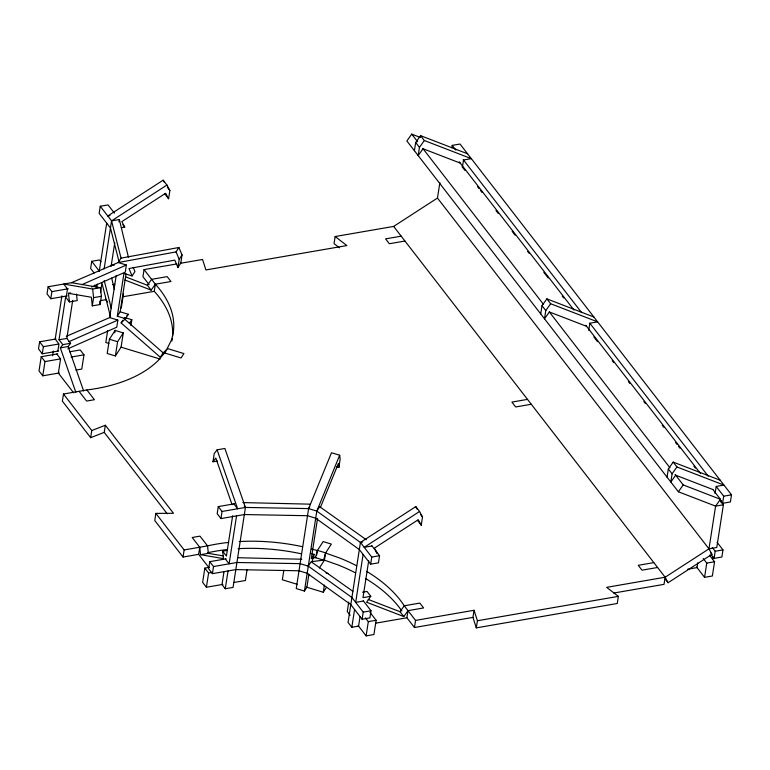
<?xml version="1.0" encoding="UTF-8"?>
<svg xmlns="http://www.w3.org/2000/svg" width="770" height="770" viewBox="0 0 770 770"><rect width="100%" height="100%" fill="white"/><g stroke="black" fill="none" stroke-linecap="round" stroke-linejoin="round"><path stroke-width="1.16" d="M55.979 338.973L39.607 341.803L38.5 348.925L42.273 353.796L58.655 350.966M133.162 267.315L134.952 271.56L132.103 275.958L128.965 268.538L174.79 260.125L177.928 267.536L180.777 263.138L182.047 254.918L178.91 247.497L176.06 251.906L118.195 262.531L71.523 282.696L48.125 286.748L47.028 293.861L50.791 298.741L67.173 295.901M57.76 353.844L41.214 356.703L39.01 370.947L42.783 375.818L59.329 372.959M42.273 353.796L43.37 346.673L39.607 341.803M50.791 298.741L51.898 291.618L48.125 286.748M42.783 375.818L44.987 361.573L41.214 356.703M52.63 355.721L53.361 350.976M61.898 295.844L55.199 339.108L58.972 343.978L57.865 351.101M72.698 300.435L66.817 338.415L70.59 343.285L62.793 344.633L59.02 339.762L65.633 297.037L69.406 301.907L77.202 300.56L76.509 294.111M66.393 296.036L67.5 288.914L63.727 284.043L92.65 289.039L100.447 287.691L101.38 296.296L100.1 304.516L92.304 305.863L91.37 297.258L68.472 293.312L69.406 301.907M56.816 354.007L60.58 358.878L58.376 373.123L73.622 392.815M176.811 263.927L144.057 269.587L155.367 284.207A138.735 78.386 8.8 0 1 171.248 340.427L167.254 348.502L183.905 353.574L181.056 357.973L164.405 352.901L158.341 360.35A138.735 78.386 8.8 0 1 86.875 389.967L63.477 394.019L62.37 401.141L90.658 437.678L104.229 432.374L105.336 425.252L91.755 430.555L90.658 437.678M100.937 261.79L99.523 259.962L91.726 261.309L90.629 268.432L94.161 273.003M114.412 213.126L108.05 204.907L100.254 206.254L99.147 213.377L110.457 227.987L119.052 261.762M69.579 351.803L80.215 349.955L83.988 354.835L81.774 369.071L75.874 370.101M92.304 305.863L93.574 297.644L92.65 289.039M96.693 287.672L97.251 284.111M99.272 271.059L106.693 223.117M100.466 292.542L101.938 283.052L110.534 316.817M104.123 268.913L111.563 220.874L100.254 206.254M111.082 266.458L114.759 242.714M118.994 221.895L119.36 219.517L111.563 220.874L121.044 258.133L118.195 262.531L126.376 265.024L125.279 272.147L91.582 287.017M107.646 330.648L105.817 342.515L108.849 343.439M66.258 336.346L109.667 317.596L116.183 275.496M115.231 330.234L109.407 339.233L107.203 353.469L115.385 355.961L121.208 346.962M114.74 332.804L115.105 330.436L123.287 332.919L121.082 347.164L160.141 359.061M117.309 316.191L120.159 311.792L128.34 314.285L125.491 318.684L117.309 316.191L123.922 273.466L132.103 275.958M109.667 317.596L117.849 320.079L116.751 327.202L67.847 348.791M120.159 311.792L126.039 273.812M121.275 308.077L123.479 293.842M115.385 355.961L117.589 341.716L123.287 332.919M130.91 325.662L131.834 319.723L124.673 317.548M144.057 269.587L142.951 276.709L149.12 284.679M172.509 336.577A138.735 78.386 8.8 0 0 154.26 291.329L155.367 284.207L170.969 281.512L167.196 276.632L151.594 279.337L147.388 285.256L151.161 290.126L155.367 284.207M164.828 193.876L168.591 198.756L169.872 190.527L166.926 185.041L163.153 180.17L107.79 215.995L110.023 215.61M177.928 267.536L179.198 259.317L182.047 254.918M105.336 425.252L173.481 513.301L155.858 513.388L154.76 520.51L183.039 557.047L198.641 554.352L208.795 567.48M183.039 557.047L184.136 549.934L155.858 513.388M198.641 554.352L199.738 547.229L192.202 537.489L199.998 536.141L207.544 545.882L208.343 553.332L223.233 555.901M217.429 461.009L212.972 461.779L214.243 453.559L217.082 449.824L224.879 448.477L245.447 507.43L233.069 587.414L225.263 588.761L222.001 584.546L224.022 571.484M209.517 567.317L204.839 568.125L202.635 582.37L206.399 587.24L222.944 584.382M226.139 558.827L209.758 561.667L208.651 568.789L212.424 573.66L235.822 569.607L299.001 570.772L307.182 573.265L350.812 604.623L362.121 619.244L369.918 617.887L371.025 610.774L363.248 600.725M234.658 503.772L218.276 506.602L217.178 513.725L220.952 518.595L244.35 514.553L307.528 515.717L315.71 518.21L359.33 549.559L370.639 564.179L378.445 562.832L379.543 555.709L371.766 545.66M206.399 587.24L208.603 572.996L204.839 568.125M212.424 573.66L213.531 566.537L209.758 561.667M220.952 518.595L222.049 511.472L218.276 506.602M232.656 515.707L226.409 556.056L222.636 551.185L227.102 550.415M225.263 588.761L228.026 570.955M236.544 515.9L229.123 563.842L225.35 558.962M247.055 569.81L245.399 580.493L233.58 582.543M439.863 182.615L437.476 198.044L393.643 226.419L335.142 236.534L334.045 243.657L339.454 247.825M283.822 570.291L282.349 579.781L297.124 584.286M336.827 466.803L338.877 467.428L340.147 459.209L339.676 455.234L331.495 452.75L308.626 508.595L296.248 588.578L304.429 591.071L306.893 587.26L308.914 574.208M304.429 591.071L316.807 511.088L339.676 455.234M317.548 518.422L311.301 558.779L314.15 554.371L311.08 553.438M316.634 555.295L317.365 550.55L323.159 541.589L331.341 544.082L325.546 553.033L324.44 560.156L338.521 565.113A138.735 78.386 8.8 0 1 355.288 572.764M306.21 587.048L323.256 592.246L324.363 585.123M414.414 150.708L415.685 142.488L420.545 135.645L467.544 153.779M348.733 602.015L347.26 611.515L350.167 615.259M420.545 135.645L424.308 140.515L419.458 147.359L418.187 155.588L423.038 148.745L460.258 163.096M417.465 520.327L421.238 525.198L422.509 516.978L419.563 511.482L415.79 506.612L360.437 542.446L348.05 622.429L351.823 627.3L358.579 626.125L360.042 616.635M351.823 627.3L354.575 609.494M363.103 554.438L355.682 602.371L363.478 601.024M368.686 560.858L362.988 597.645L370.784 596.298L367.011 591.427L362.555 592.197M362.121 619.244L363.219 612.121L351.909 597.501L308.289 566.143L300.108 563.65L236.929 562.485L213.531 566.537M370.639 564.179L371.746 557.057L360.437 542.446L316.807 511.088L308.626 508.595L245.447 507.43L222.049 511.472M369.956 612.314L376.126 620.283L373.922 634.528L366.116 635.876L368.32 621.631L365.423 617.887M451.836 147.753L452.202 145.376L460.008 144.028L731.5 494.831L730.393 501.953L722.597 503.301L719.652 499.499M462.414 167.119L463.521 159.996L471.317 158.649L424.308 140.515M366.693 571.388A138.735 78.386 8.8 0 1 404.24 605.778L415.55 620.399L474.05 610.273L472.944 617.396L414.443 627.512L406.906 617.771L408.004 610.649L423.606 607.953L419.833 603.083L404.24 605.778L400.034 611.707L403.807 616.577L408.004 610.649M414.443 627.512L415.55 620.399M719.709 500.019L723.386 504.774L716.774 547.499L708.978 548.856L665.136 577.221L606.644 587.346L618.358 596.365L617.261 603.488L476.303 627.868L477.41 620.745L474.05 610.273M540.732 313.929L542.003 305.709L546.864 298.866L593.863 316.999M546.864 298.866L550.637 303.746L545.776 310.579L544.505 318.809L549.356 311.966L586.576 326.316M588.732 330.34L589.839 323.217L597.635 321.87L550.637 303.746M667.051 477.159L668.331 468.93L673.182 462.096L720.191 480.22M673.182 462.096L676.955 466.967L672.095 473.81L670.824 482.03L675.675 475.186L712.904 489.537M393.643 226.419L665.136 577.221L664.038 584.343L613.729 593.044M697.755 562.841L697.023 567.596L687.754 569.194M715.06 493.56L716.158 486.438L723.954 485.09L676.955 466.967M709.488 555.189L714.57 561.744L712.365 575.989L704.56 577.336L706.764 563.091L703.231 558.529M665.136 578.915L668.081 582.717L711.923 554.342L708.978 548.856L715.59 506.131L720.441 499.287L713.087 489.778M712.491 559.135L712.866 556.768M721.23 502.733L721.586 500.394M717.091 542.292L722.972 549.896L721.875 557.018L714.079 558.365L715.176 551.243L712.231 547.441M722.597 503.301L723.704 496.188L716.341 486.678M314.15 554.371L312.091 561.619L323.583 560.127L325.652 552.879L317.461 550.386L315.402 557.634L311.956 558.086M320.301 507.68L338.405 463.463L338.877 467.428M160.324 357.251L163.173 352.853L167.542 348.589L164.693 352.987L160.324 357.251L121.121 322.938L122.825 320.301M129.389 323.496L131.834 319.723M308.626 508.595L309.761 506.833M316.807 511.088L319.656 506.689L366.289 539.712M308.289 566.143L311.138 561.744L352.91 591.341M319.396 567.952L324.545 560.002M323.256 592.246L326.105 587.847M420.487 137.503L411.729 134.124L406.868 140.968L678.37 491.77L715.59 506.131L723.386 504.774M370.784 596.298L366.578 602.217L403.807 616.577M678.37 491.77L683.221 484.927L675.126 474.474M75.845 392.325L60.33 347.867L62.793 344.633M60.33 347.867L68.126 346.519L70.59 343.285M212.972 461.779L215.812 458.044L232.097 504.725M126.886 315.7L128.34 314.285M121.121 322.938L125.491 318.684M111.563 220.874L166.926 185.041M419.563 511.482L364.2 547.316L372.006 545.969M81.812 284.688L126.376 265.024M68.944 341.668L117.849 320.079M121.044 258.133L178.91 247.497M121.419 227.708L124.759 227.131L121.814 221.635L165.646 193.26L168.591 198.756M111.034 265.554L114.374 264.976M180.324 263.311L202.548 259.471L205.917 269.943L346.866 245.563L335.142 236.534M51.898 291.618L68.28 288.779M112.593 284.669L114.826 284.284M68.472 293.312L70.705 292.927M401.189 236.169L385.587 238.864L389.36 243.734L404.953 241.039M93.574 297.644L101.38 296.296M100.312 300.656L105.933 299.684M122.998 296.739L154.26 291.329M59.02 339.762L66.817 338.415M43.37 346.673L58.578 344.046M44.987 361.573L60.58 358.878M71.109 357.059L83.988 354.835M527.508 399.389L511.906 402.084L515.679 406.955L531.271 404.26M184.136 549.934L207.544 545.882A138.735 78.386 8.8 0 1 228.68 542.407M199.738 547.229L200.547 554.679L208.343 553.332M360.437 542.446L362.66 542.061M208.603 572.996L212.154 572.389M371.746 557.057L379.543 555.709M723.704 496.188L731.5 494.831M363.219 612.121L371.025 610.774M715.176 551.243L722.972 549.896M653.826 562.61L638.224 565.305L641.997 570.175L657.599 567.48M368.32 621.631L376.126 620.283M706.764 563.091L714.57 561.744M375.644 623.18L406.906 617.771M477.41 620.745L618.358 596.365M242.858 502.589L310.291 504.167M237.882 557.73L301.773 559.232M71.523 282.696L100.447 287.691M200.547 554.679L223.444 558.635L222.636 551.185M311.677 549.068L317.365 550.55M312.851 556.777L316.258 557.663M109.407 339.233L117.589 341.716M315.402 557.634L323.583 560.127M326.124 572.938L328.309 573.602M325.546 553.033L339.618 557.99A138.735 78.386 8.8 0 1 356.394 565.642M683.221 484.927L720.441 499.287M125.5 276.815L147.388 285.256M124.884 280.001L151.161 290.126M368.281 599.464L400.034 611.707M123.97 318.539L163.173 352.853M452.202 145.376L455.888 150.131M463.242 159.64L581.697 312.697M589.791 323.159L708.246 476.216M459.247 161.787L574.025 310.098M585.797 325.306L700.575 473.617M462.144 166.763L465.08 170.565M477.592 186.725L479.065 188.621M480.538 190.527L482.001 192.433M495.986 210.489L498.19 213.348M512.175 231.404L515.111 235.206M527.623 251.376L529.096 253.272M543.812 272.291L548.221 277.989M562.206 296.055L563.678 297.952M593.843 336.933L597.52 341.688M612.237 360.697L613.709 362.603M628.416 381.612L629.889 383.518M643.874 401.584L645.347 403.48M662.267 425.348L663.74 427.254M675.511 442.461L676.984 444.367M678.457 446.263L679.92 448.169M693.905 466.225L695.377 468.131M411.729 134.124L417.61 141.728M422.759 148.389L543.428 304.304M549.308 311.908L669.977 467.823M415.685 142.488L419.458 147.359M542.003 305.709L545.776 310.579M668.331 468.93L672.095 473.81M437.476 198.044L708.978 548.856M710.45 552.446L711.923 554.342M711.134 554.564L714.079 558.365M696.59 567.028L704.56 577.336M167.35 187.283L169.872 190.527M420.622 514.543L422.509 516.978M122.873 224.686L124.759 227.131M375.519 551.137L377.396 553.572L374.451 548.076L418.293 519.702L421.238 525.198M91.726 261.309L99.503 271.367M94.623 285.073L96.799 287.884M105.5 299.126L107.675 301.936M358.146 625.567L366.116 635.876M244.196 505.803L245.447 507.43M233.878 503.907L237.651 508.778L217.082 449.824M86.875 389.967L94.421 399.717L86.615 401.064L79.079 391.314M104.229 432.374L167.244 513.792M63.477 394.019L91.755 430.555M665.136 577.221L668.081 582.717M415.79 506.612L417.263 509.355M163.153 180.17L164.135 181.999M176.06 251.906L179.198 259.317M68.126 346.519L83.641 390.977M472.944 617.396L476.303 627.868M104.229 280.588L111.332 308.539M119.36 219.517L128.407 257.199M111.66 278.008L114.403 289.424M99.754 301.291L100.1 304.516M207.573 552.754A138.735 78.386 8.8 0 1 227.573 549.53M238.123 548.673A138.735 78.386 8.8 0 1 301.465 553.832M365.586 578.511A138.735 78.386 8.8 0 1 401.892 611.034M239.22 541.551A138.735 78.386 8.8 0 1 302.572 546.71M172.259 338.81A138.735 78.386 8.8 0 1 171.893 341.023"/></g></svg>
